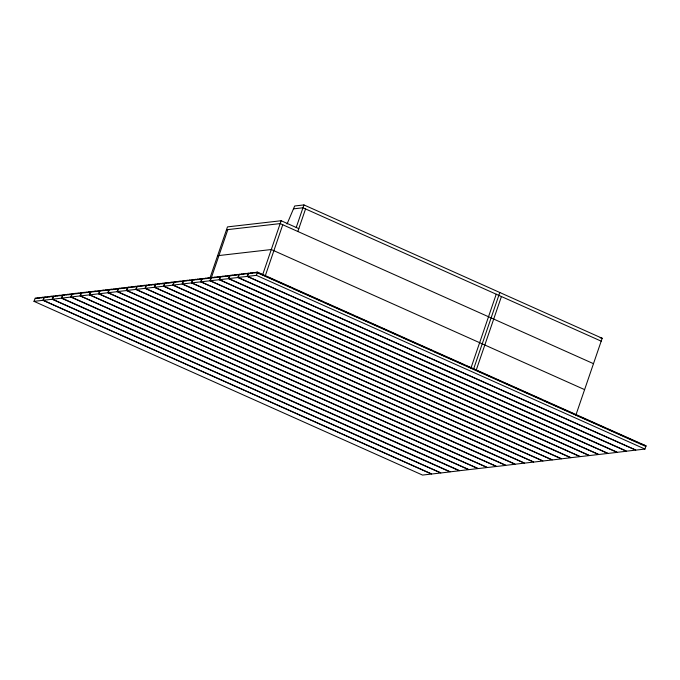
<?xml version="1.0" encoding="UTF-8"?>
<svg xmlns="http://www.w3.org/2000/svg" width="680" height="680" viewBox="0 0 680 680"><rect width="100%" height="100%" fill="white"/><g stroke="black" fill="none" stroke-linecap="round" stroke-linejoin="round"><path stroke-width="1.02" d="M256.632 272.204L256.471 272.85L257.465 272.111L646 445.833L644.954 449.063L635.995 450.092L247.46 276.369L248.633 273.122L249.22 273.054L249.058 273.7L250.452 272.918L250.3 273.555L250.699 272.884L251.694 272.774L251.532 273.411L252.926 272.629L252.764 273.275L253.173 272.603L254.158 272.493L253.997 273.13L255.391 272.349L255.357 272.977L256.632 272.204L290.785 287.343M247.46 276.369L256.411 275.349L257.465 272.111M34 301.35L35.173 298.103L35.76 298.036L35.598 298.673L36.992 297.891L36.831 298.537L37.239 297.865L38.224 297.747L38.072 298.392L39.465 297.611L39.423 298.231L39.712 297.576L40.698 297.466L40.536 298.103L41.93 297.322L41.769 297.968L42.177 297.296L43.171 297.185L43.01 297.823L44.005 297.083L42.95 300.322L34 301.35L422.535 475.073L431.486 474.045L42.95 300.322M43.265 300.288L44.43 297.041L45.016 296.973L44.982 297.594L45.262 296.939L46.257 296.828L46.095 297.466L47.489 296.684L47.456 297.313L47.736 296.659L48.722 296.548L48.56 297.185L49.955 296.403L49.802 297.041L50.209 296.378L51.195 296.259L51.153 296.888L51.442 296.233L52.428 296.123L52.267 296.76L53.261 296.021L52.215 299.26L43.265 300.288L431.8 474.011L440.75 472.983L52.215 299.26M52.521 299.225L53.694 295.97L54.281 295.911L54.12 296.548L55.514 295.766L55.479 296.395L55.76 295.74L56.746 295.622L56.593 296.267L57.987 295.486L57.825 296.123L58.233 295.451L59.219 295.341L59.058 295.978L59.466 295.307L60.452 295.197L60.291 295.843L61.693 295.052L61.651 295.681L62.526 294.958L61.472 298.197L52.521 299.225L441.056 472.948L450.007 471.92L61.472 298.197M61.829 298.095L63.002 294.839L63.589 294.772L63.427 295.418L64.821 294.635L64.659 295.273L65.067 294.601L66.053 294.491L65.892 295.137L67.286 294.346L67.124 294.993L67.532 294.321L68.527 294.21L68.365 294.848L69.759 294.066L69.598 294.712L70.006 294.041L70.992 293.922L70.831 294.567L71.825 293.828L70.779 297.067L61.829 298.095L450.364 471.81L459.315 470.789L70.779 297.067M71.162 296.964L72.335 293.718L72.922 293.649L72.76 294.287L74.154 293.505L73.992 294.151L74.4 293.479L75.386 293.369L75.225 294.006L75.633 293.335L76.619 293.225L76.457 293.862L77.86 293.08L77.698 293.726L78.106 293.054L79.093 292.944L78.931 293.582L80.325 292.8L80.291 293.428L81.158 292.706L80.112 295.936L71.162 296.964L459.697 470.688L468.647 469.659L80.112 295.936M80.418 295.902L81.591 292.655L82.178 292.587L82.016 293.225L82.424 292.561L83.41 292.442L83.249 293.089L83.657 292.417L84.651 292.306L84.49 292.944L85.884 292.162L85.722 292.8L86.13 292.137L87.116 292.017L86.955 292.663L88.349 291.881L88.196 292.519L88.596 291.848L89.59 291.737L89.428 292.375L90.423 291.644L89.369 294.874L80.418 295.902L468.954 469.625L477.912 468.596L89.369 294.874M89.683 294.839L90.856 291.593L91.443 291.524L91.281 292.162L91.689 291.49L92.675 291.38L92.514 292.026L93.908 291.236L93.874 291.865L94.154 291.21L95.141 291.1L94.987 291.737L95.387 291.065L96.382 290.955L96.22 291.601L97.614 290.81L97.58 291.44L98.847 290.675L98.812 291.303L99.679 290.572L98.634 293.811L89.683 294.839L478.219 468.562L487.169 467.534L98.634 293.811M98.94 293.777L100.113 290.53L100.7 290.462L100.538 291.1L101.932 290.317L101.898 290.947L102.178 290.292L103.173 290.173L103.011 290.819L103.419 290.148L104.405 290.037L104.244 290.675L105.638 289.892L105.477 290.53L105.884 289.867L106.871 289.748L106.718 290.394L108.111 289.612L107.95 290.25L108.944 289.51L107.891 292.749L98.94 293.777L487.475 467.5L496.434 466.471L107.891 292.749M108.205 292.714L109.378 289.468L109.965 289.399L109.922 290.02L110.211 289.365L111.197 289.255L111.035 289.892L111.444 289.229L112.43 289.111L112.268 289.756L113.662 288.975L113.509 289.612L113.908 288.94L114.903 288.83L114.742 289.468L116.135 288.685L116.102 289.315L116.382 288.66L117.368 288.55L117.206 289.187L118.201 288.447L117.156 291.686L108.205 292.714L496.74 466.438L505.69 465.409L117.156 291.686M117.504 291.584L118.677 288.328L119.263 288.269L119.102 288.906L119.51 288.235L120.496 288.125L120.343 288.762L121.737 287.98L121.575 288.626L121.983 287.954L122.969 287.844L122.808 288.481L124.202 287.7L124.168 288.328L124.448 287.674L125.443 287.555L125.281 288.201L125.689 287.529L126.675 287.411L126.514 288.056L127.508 287.317L126.463 290.555L117.504 291.584L506.048 465.307L514.998 464.279L126.463 290.555M126.837 290.453L128.01 287.207L128.596 287.139L128.435 287.784L128.843 287.113L129.829 286.994L129.676 287.64L131.07 286.858L131.028 287.487L131.316 286.824L132.303 286.714L132.141 287.359L132.549 286.688L133.535 286.569L133.374 287.215L134.776 286.433L134.614 287.07L135.022 286.399L136.008 286.288L135.847 286.926L136.841 286.195L135.796 289.425L126.837 290.453L515.38 464.177L524.331 463.148L135.796 289.425M136.102 289.391L137.275 286.144L137.862 286.076L137.819 286.705L138.108 286.05L139.094 285.931L138.932 286.577L140.327 285.796L140.165 286.433L140.573 285.762L141.567 285.651L141.406 286.288L142.8 285.506L142.757 286.135L143.046 285.481L144.032 285.37L143.871 286.008L144.279 285.337L145.265 285.226L145.103 285.863L146.098 285.132L145.053 288.363L136.102 289.391L524.637 463.114L533.587 462.085L145.053 288.363M145.358 288.328L146.531 285.082L147.118 285.014L146.956 285.651L148.359 284.869L148.316 285.498L148.606 284.844L149.591 284.733L149.43 285.37L149.838 284.699L150.824 284.589L150.662 285.226L152.056 284.444L151.895 285.09L152.303 284.418L153.297 284.308L153.136 284.945L154.53 284.163L154.369 284.801L155.363 284.07L154.317 287.3L145.358 288.328L533.902 462.052L542.852 461.023L154.317 287.3M154.624 287.266L155.796 284.019L156.383 283.951L156.221 284.589L157.615 283.806L157.454 284.452L157.862 283.781L158.848 283.662L158.686 284.308L160.089 283.526L159.928 284.163L160.335 283.492L161.321 283.381L161.287 284.01L162.554 283.237L162.52 283.866L162.8 283.212L163.786 283.101L163.633 283.738L164.619 283.007L163.574 286.238L154.624 287.266L543.159 460.989L552.109 459.96L163.574 286.238M163.88 286.203L165.053 282.957L165.639 282.889L165.606 283.517L165.886 282.854L166.881 282.744L166.719 283.39L167.127 282.719L168.113 282.6L167.952 283.245L169.345 282.464L169.184 283.101L170.578 282.319L170.544 282.948L170.825 282.293L171.819 282.175L171.657 282.82L172.066 282.149L173.052 282.038L172.89 282.676L173.885 281.936L172.839 285.175L163.88 286.203L552.423 459.927L561.374 458.898L172.839 285.175M173.188 285.073L174.361 281.826L174.947 281.758L174.785 282.396L176.179 281.613L176.018 282.251L176.426 281.588L177.412 281.469L177.259 282.115L178.653 281.333L178.611 281.953L178.899 281.299L179.885 281.188L179.851 281.817L180.132 281.163L181.118 281.044L180.956 281.69L182.359 280.908L182.197 281.546L183.192 280.806L182.138 284.045L173.188 285.073L561.722 458.796L570.673 457.767L182.138 284.045M182.52 283.942L183.694 280.695L184.28 280.627L184.119 281.274L184.526 280.602L185.512 280.491L185.351 281.129L186.745 280.347L186.592 280.984L186.992 280.322L187.986 280.202L187.825 280.849L189.219 280.058L189.184 280.687L189.465 280.032L190.451 279.922L190.417 280.551L191.692 279.777L191.649 280.406L192.525 279.684L191.471 282.923L182.52 283.942L571.056 457.665L580.006 456.637L191.471 282.923M191.785 282.88L192.95 279.633L193.536 279.565L193.502 280.194L194.778 279.421L194.616 280.067L195.024 279.395L196.01 279.284L195.849 279.922L197.243 279.14L197.081 279.786L197.489 279.115L198.475 278.995L198.441 279.625L199.716 278.859L199.673 279.488L199.963 278.825L200.948 278.715L200.787 279.361L201.781 278.622L200.736 281.851L191.785 282.88L580.321 456.603L589.271 455.575L200.736 281.851M201.042 281.817L202.215 278.57L202.802 278.502L202.64 279.14L204.034 278.358L204 278.987L205.267 278.222L205.113 278.859L205.521 278.188L206.507 278.077L206.346 278.715L207.74 277.933L207.706 278.562L207.987 277.907L208.972 277.797L208.811 278.435L209.219 277.763L210.214 277.652L210.052 278.29L211.046 277.559L209.993 280.789L201.042 281.817L589.577 455.54L598.527 454.512L209.993 280.789M210.094 277.644L227.469 226.899L281.154 220.736L298.809 228.633M210.307 280.755L219.257 279.726L607.792 453.45L598.842 454.478L210.307 280.755L227.851 229.602M219.257 279.726L220.303 276.497L219.308 277.227L219.47 276.59L218.195 277.355L218.237 276.734L217.251 276.845L216.963 277.5L217.005 276.87L215.602 277.652L215.764 277.015L214.778 277.125L214.37 277.797L214.531 277.159L213.137 277.942L213.299 277.296L212.313 277.414L211.905 278.077L212.058 277.44L211.471 277.508M219.564 279.692L220.736 276.445L221.323 276.377L221.161 277.015L222.555 276.233L222.394 276.879L222.802 276.207L223.797 276.097L223.635 276.734L225.029 275.952L224.986 276.582L225.275 275.918L226.261 275.808L226.1 276.454L227.494 275.663L227.332 276.31L227.74 275.638L228.735 275.527L228.692 276.156L229.568 275.434L228.514 278.664L219.564 279.692L608.098 453.415L617.058 452.387L228.514 278.664M228.871 278.562L230.044 275.315L230.63 275.247L230.469 275.885L231.863 275.102L231.701 275.749L232.109 275.077L233.096 274.958L232.934 275.604L234.328 274.822L234.294 275.451L234.575 274.788L235.569 274.677L235.407 275.324L236.801 274.533L236.64 275.179L237.048 274.507L238.034 274.397L237.873 275.034L238.867 274.295L237.822 277.534L228.871 278.562L617.406 452.285L626.356 451.256L237.822 277.534M238.204 277.44L239.377 274.185L239.963 274.116L239.802 274.762L241.196 273.981L241.162 274.601L241.442 273.947L242.428 273.836L242.267 274.474L243.661 273.692L243.508 274.337L243.907 273.666L244.902 273.555L244.74 274.193L245.149 273.522L246.134 273.411L245.973 274.048L247.367 273.267L247.333 273.896L248.2 273.173L247.154 276.411L238.204 277.44L626.739 451.154L635.689 450.126L247.154 276.411M262.412 275.476L281.154 220.736M265.344 275.638L282.761 224.749M287.053 224L294.678 205.989L303.943 204.927L602.183 338.274L575.722 415.565M296.233 227.451L303.943 204.927M297.832 231.489L305.558 208.939M470.756 368.628L496.238 294.202M473.688 368.789L499.808 292.502M476.281 369.954L501.415 296.539M293.7 208.845L302.966 207.782L601.196 341.156M226.491 229.755L280.177 223.593L593.479 363.673M217.608 255.697L271.295 249.534L584.596 389.623M646 445.833L639.6 443.3M600.185 337.773L602.183 338.274M292.476 288.235L322.762 301.639M324.453 302.532L354.739 315.928M356.677 316.795L400.274 336.294M401.965 337.186L432.25 350.591M433.942 351.483L464.227 364.888M466.165 365.755L496.196 379.185M498.134 380.052L541.739 399.543M543.431 400.435L573.716 413.839M575.408 414.732L605.685 428.137M607.623 429.003L637.662 442.433M257.303 272.748L645.838 446.471M256.411 275.349L644.954 449.063"/></g></svg>
